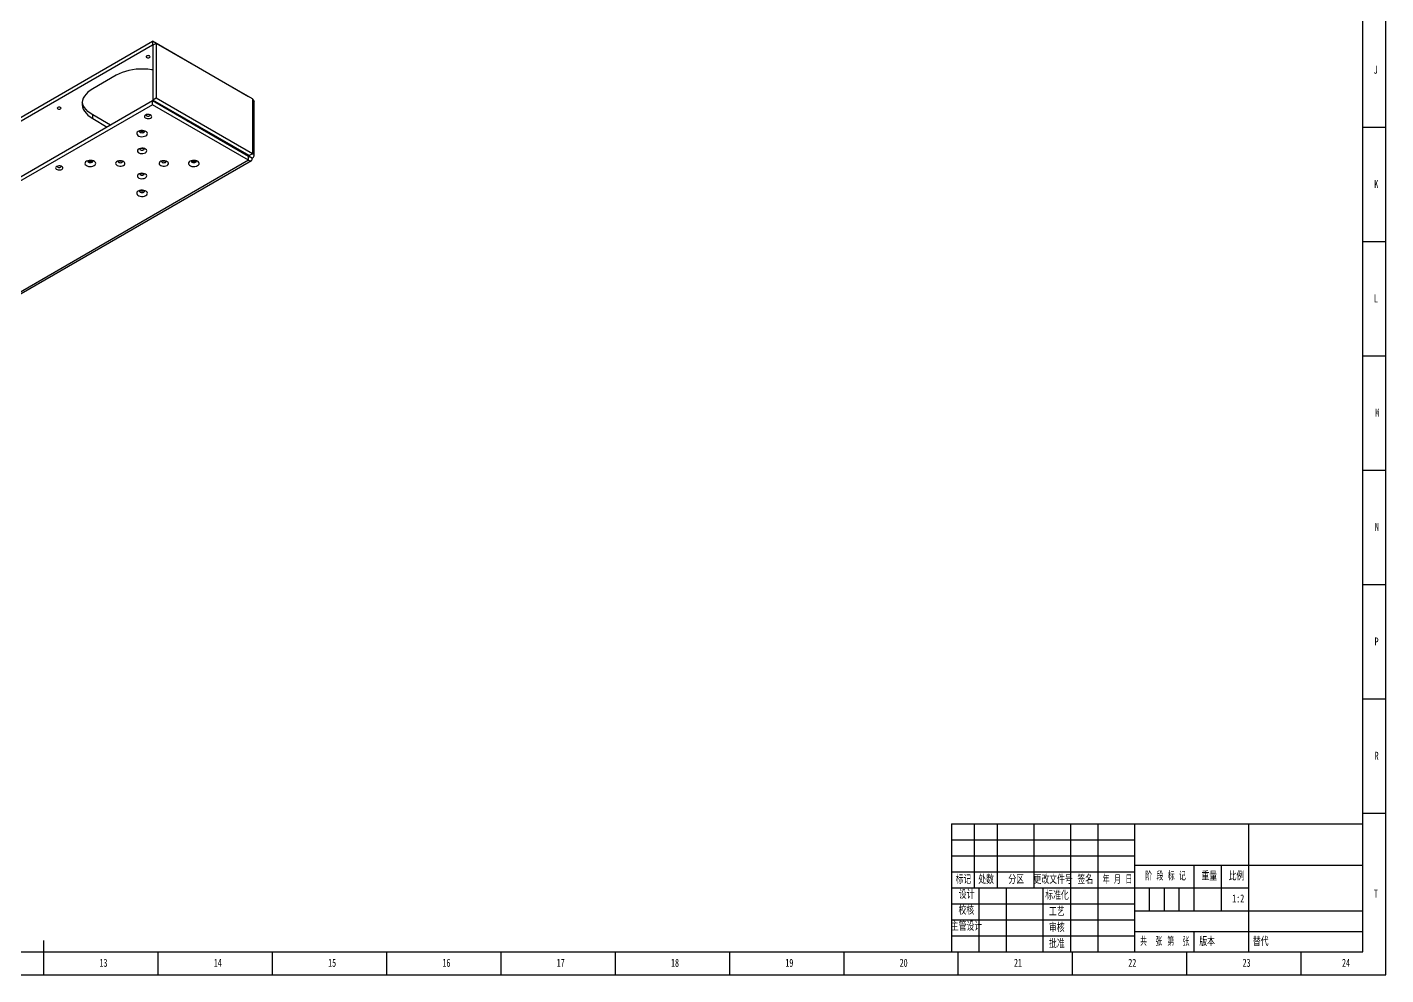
# Model space of a CAD drawing. Header units: millimetres. Extents: x 0 to 1189, y 0 to 841.
# Drawn here: x 595 to 1189, y 0 to 414 of the extents above; entities that cross this region are included whole.
import ezdxf

# ---------------------------------------------------------------- set-up
doc = ezdxf.new("R2010")
doc.units = ezdxf.units.MM
for name, color, linetype in [('10', 7, 'Continuous'), ('5', 7, 'Continuous'), ('9', 7, 'Continuous'), ('SLD-0', 7, 'Continuous')]:
    doc.layers.add(name, color=color, linetype=linetype)
doc.styles.add('SLDTEXTSTYLE0', font='TXT', dxfattribs={"width": 0.7, "bigfont": 'bigfont'})
doc.styles.add('SLDTEXTSTYLE1', font='TXT', dxfattribs={"width": 0.6, "bigfont": 'bigfont'})
doc.styles.add('SLDTEXTSTYLE2', font='TXT', dxfattribs={"width": 0.614286, "bigfont": 'bigfont'})
doc.styles.add('SLDTEXTSTYLE3', font='TXT', dxfattribs={"width": 0.62, "bigfont": 'bigfont'})
doc.styles.add('SLDTEXTSTYLE5', font='TXT', dxfattribs={"width": 0.7})

msp = doc.modelspace()

# ---------------------------------------------------------------- linework, layer by layer
at = {"color": 7, "linetype": 'Continuous', "lineweight": 25}
for p, q in [((437.841, 286.0346), (649.473, 408.2071)), ((437.841, 284.4015), (649.473, 406.5741)), ((649.473, 408.2071), (649.473, 406.5741)), ((691.5459, 383.919), (649.473, 408.2071)), ((649.7231, 406.4297), (649.473, 406.5741)), ((651.1373, 407.2461), (649.723, 406.4297)), ((649.723, 406.4297), (649.723, 382.5108)), ((651.1373, 407.2461), (651.1373, 383.3273)), ((693.2101, 382.958), (651.1373, 407.2461)), ((633.6364, 393.3497), (623.3833, 387.4307)), ((649.473, 382.0778), (437.841, 259.9053)), ((649.473, 380.4448), (437.841, 258.2722)), ((691.5459, 357.7897), (649.473, 382.0778)), ((649.473, 380.4448), (649.473, 382.0778)), ((691.5459, 356.1566), (649.473, 380.4448)), ((651.1373, 383.3273), (649.723, 382.5108)), ((691.7959, 358.2227), (649.723, 382.5108)), ((693.2101, 359.0391), (651.1373, 383.3273)), ((691.5459, 383.919), (691.5459, 383.9187)), ((693.2101, 382.958), (693.2101, 359.0391)), ((693.9423, 358.0186), (693.9423, 381.9374)), ((623.3833, 374.3682), (623.3833, 376.0013)), ((631.1652, 371.5089), (623.3833, 376.0013)), ((663.758, 374.4086), (663.2579, 374.12)), ((623.3833, 374.3682), (629.7507, 370.6924)), ((664.6724, 373.3034), (665.1724, 373.5921)), ((670.8293, 370.3265), (670.3292, 370.0378)), ((671.0364, 369.6296), (671.5364, 369.9182)), ((691.7959, 357.9341), (691.5458, 357.7897)), ((691.5459, 356.1566), (691.5459, 357.7897)), ((693.2101, 359.0391), (691.7959, 358.2227)), ((691.7959, 358.2227), (691.7959, 357.9341)), ((691.7959, 357.9341), (693.2101, 357.1177)), ((691.5459, 356.1566), (479.9139, 233.984)), ((481.1638, 233.8603), (692.7958, 356.0328))]:
    msp.add_line(p, q, dxfattribs=at)
at = {"color": 7, "linetype": 'Continuous', "lineweight": 25, "flags": 128}
for points in [[(648.2028, 401.0648), (648.387, 401.2239), (648.4517, 401.4117), (648.387, 401.5995), (648.2028, 401.7587), (647.927, 401.8651), (647.6017, 401.9024), (647.2764, 401.8651), (647.0007, 401.7587), (646.8164, 401.5995), (646.7517, 401.4117), (646.8164, 401.2239), (647.0007, 401.0648), (647.2764, 400.9584), (647.6017, 400.921), (647.927, 400.9584), (648.2028, 401.0648)], [(649.723, 395.6345), (649.0912, 395.7403), (647.453, 395.9413), (645.7874, 396.0424), (644.1127, 396.0424), (642.4471, 395.9413), (640.809, 395.7403), (639.2162, 395.4415), (637.6862, 395.0483), (636.2358, 394.5649), (634.8809, 393.9966), (633.6364, 393.3497)], [(623.3833, 387.4307), (622.2627, 386.7123), (621.2783, 385.9301), (620.4409, 385.0928), (619.7597, 384.2096), (619.2422, 383.2901), (618.894, 382.3444), (618.7189, 381.3829), (618.7189, 380.4161), (618.894, 379.4545), (619.2422, 378.5089), (619.7597, 377.5894), (620.4409, 376.7061), (621.2783, 375.8689), (622.2627, 375.0867), (623.3833, 374.3682)], [(623.3833, 376.0013), (622.2627, 376.7198), (621.2783, 377.5019), (620.4409, 378.3392), (619.7597, 379.2225), (619.2422, 380.1419), (618.894, 381.0876), (618.7597, 381.716)], [(609.3119, 378.6135), (609.4961, 378.7727), (609.5608, 378.9605), (609.4961, 379.1483), (609.3119, 379.3075), (609.0361, 379.4138), (608.7108, 379.4512), (608.3856, 379.4138), (608.1098, 379.3075), (607.9255, 379.1483), (607.8608, 378.9605), (607.9255, 378.7727), (608.1098, 378.6135), (608.3856, 378.5072), (608.7108, 378.4698), (609.0361, 378.5072), (609.3119, 378.6135)], [(648.7154, 374.6395), (649.0292, 374.8982), (649.1707, 375.2032), (649.1231, 375.5177), (648.8919, 375.8039), (648.5051, 376.0272), (648.0094, 376.1607), (647.4644, 376.1882), (646.9361, 376.1065), (646.488, 375.9253), (646.1743, 375.6667), (646.0327, 375.3617), (646.0804, 375.0471), (646.3116, 374.7609), (646.6983, 374.5376), (647.1941, 374.4042), (647.739, 374.3767), (648.2673, 374.4584), (648.7154, 374.6395)], [(646.8247, 376.0733), (646.8164, 376.0622), (646.7517, 375.8744), (646.8164, 375.6866), (647.0007, 375.5274), (647.2764, 375.4211), (647.6017, 375.3837), (647.927, 375.4211), (648.2028, 375.5274)], [(648.2028, 375.5274), (648.387, 375.6866), (648.4517, 375.8744), (648.387, 376.0622), (648.3788, 376.0733)], [(646.6118, 366.8734), (647.0126, 367.1825), (647.2464, 367.5443), (647.2941, 367.9295), (647.1519, 368.3068), (646.8313, 368.6457), (646.3584, 368.9187), (645.7713, 369.1038), (645.1177, 369.1859), (644.4505, 369.1583), (643.8238, 369.0234), (643.2884, 368.792), (642.8875, 368.4829), (642.6538, 368.1211), (642.6061, 367.7359), (642.7482, 367.3586), (643.0688, 367.0197), (643.5418, 366.7467), (644.1288, 366.5616), (644.7824, 366.4795), (645.4496, 366.5071), (646.0763, 366.642), (646.6118, 366.8734)], [(643.8849, 369.042), (643.8251, 368.833), (643.9107, 368.5844), (644.1546, 368.3737), (644.5196, 368.2329), (644.9501, 368.1835), (645.3806, 368.2329), (645.7456, 368.3737)], [(645.7456, 368.3737), (645.9894, 368.5844), (646.0751, 368.833), (646.0152, 369.042)], [(646.3996, 359.4176), (646.7625, 359.7014), (646.9643, 360.0344), (646.9872, 360.3869), (646.829, 360.7276), (646.5039, 361.0263), (646.0407, 361.2564), (645.4806, 361.3975), (644.8734, 361.437), (644.273, 361.3714), (643.7327, 361.2066), (643.3006, 360.9572), (643.0151, 360.6453), (642.9015, 360.2987), (642.9699, 359.9481), (643.2143, 359.6248), (643.6129, 359.3574), (644.1303, 359.1697), (644.7205, 359.0784), (645.3312, 359.0916), (645.908, 359.2081), (646.3996, 359.4176)], [(644.0254, 361.3106), (643.9751, 361.1322), (644.0493, 360.9168), (644.2606, 360.7342), (644.577, 360.6122), (644.9501, 360.5693), (645.3232, 360.6122), (645.6395, 360.7342)], [(645.6395, 360.7342), (645.8509, 360.9168), (645.9251, 361.1322), (645.8748, 361.3106)], [(609.8245, 352.1883), (610.1383, 352.4469), (610.2799, 352.752), (610.2322, 353.0665), (610.001, 353.3527), (609.6142, 353.576), (609.1185, 353.7094), (608.5736, 353.737), (608.0452, 353.6552), (607.5972, 353.4741), (607.2834, 353.2155), (607.1418, 352.9104), (607.1895, 352.5959), (607.4207, 352.3097), (607.8075, 352.0864), (608.3032, 351.953), (608.8481, 351.9254), (609.3765, 352.0072), (609.8245, 352.1883)], [(607.9338, 353.6221), (607.9255, 353.611), (607.8608, 353.4232), (607.9255, 353.2354), (608.1098, 353.0762), (608.3856, 352.9698), (608.7108, 352.9325), (609.0361, 352.9698), (609.3119, 353.0762)], [(609.3119, 353.0762), (609.4961, 353.2354), (609.5608, 353.4232), (609.4961, 353.611), (609.4879, 353.6221)], [(623.9844, 353.8109), (624.3852, 354.12), (624.6189, 354.4818), (624.6667, 354.8669), (624.5245, 355.2443), (624.2039, 355.5832), (623.731, 355.8562), (623.1439, 356.0413), (622.4903, 356.1233), (621.8231, 356.0958), (621.1964, 355.9608), (620.661, 355.7294), (620.2601, 355.4203), (620.0264, 355.0585), (619.9786, 354.6734), (620.1208, 354.2961), (620.4414, 353.9572), (620.9144, 353.6841), (621.5014, 353.4991), (622.155, 353.417), (622.8222, 353.4445), (623.4489, 353.5795), (623.9844, 353.8109)], [(621.2575, 355.9794), (621.1977, 355.7704), (621.2833, 355.5219), (621.5272, 355.3112), (621.8921, 355.1704), (622.3227, 355.121), (622.7532, 355.1704), (623.1181, 355.3112)], [(623.1181, 355.3112), (623.362, 355.5219), (623.4477, 355.7704), (623.3878, 355.9794)], [(636.8996, 353.9333), (637.2625, 354.2172), (637.4643, 354.5502), (637.4872, 354.9027), (637.329, 355.2434), (637.0039, 355.5421), (636.5407, 355.7722), (635.9806, 355.9133), (635.3734, 355.9528), (634.773, 355.8872), (634.2327, 355.7224), (633.8006, 355.4729), (633.5151, 355.161), (633.4015, 354.8144), (633.4699, 354.4639), (633.7143, 354.1405), (634.1129, 353.8732), (634.6303, 353.6855), (635.2205, 353.5942), (635.8312, 353.6074), (636.408, 353.7239), (636.8996, 353.9333)], [(634.5254, 355.8264), (634.4751, 355.6479), (634.5493, 355.4326), (634.7606, 355.2499), (635.077, 355.1279), (635.4501, 355.0851), (635.8232, 355.1279), (636.1395, 355.2499)], [(636.1395, 355.2499), (636.3509, 355.4326), (636.4251, 355.6479), (636.3748, 355.8264)], [(655.8996, 353.9333), (656.2625, 354.2172), (656.4643, 354.5502), (656.4872, 354.9027), (656.329, 355.2434), (656.0039, 355.5421), (655.5407, 355.7722), (654.9806, 355.9133), (654.3734, 355.9528), (653.773, 355.8872), (653.2327, 355.7224), (652.8006, 355.4729), (652.5151, 355.161), (652.4015, 354.8144), (652.4699, 354.4639), (652.7143, 354.1405), (653.1129, 353.8732), (653.6303, 353.6855), (654.2205, 353.5942), (654.8312, 353.6074), (655.408, 353.7239), (655.8996, 353.9333)], [(653.5254, 355.8264), (653.4751, 355.6479), (653.5493, 355.4326), (653.7606, 355.2499), (654.077, 355.1279), (654.4501, 355.0851), (654.8232, 355.1279), (655.1395, 355.2499)], [(655.1395, 355.2499), (655.3509, 355.4326), (655.4251, 355.6479), (655.3748, 355.8264)], [(669.2392, 353.8109), (669.64, 354.12), (669.8738, 354.4818), (669.9215, 354.8669), (669.7793, 355.2443), (669.4588, 355.5832), (668.9858, 355.8562), (668.3987, 356.0413), (667.7451, 356.1233), (667.078, 356.0958), (666.4513, 355.9608), (665.9158, 355.7294), (665.5149, 355.4203), (665.2812, 355.0585), (665.2335, 354.6734), (665.3757, 354.2961), (665.6962, 353.9572), (666.1692, 353.6841), (666.7562, 353.4991), (667.4098, 353.417), (668.077, 353.4445), (668.7037, 353.5795), (669.2392, 353.8109)], [(666.5123, 355.9794), (666.4525, 355.7704), (666.5381, 355.5219), (666.782, 355.3112), (667.147, 355.1704), (667.5775, 355.121), (668.008, 355.1704), (668.373, 355.3112)], [(668.373, 355.3112), (668.6169, 355.5219), (668.7025, 355.7704), (668.6426, 355.9794)], [(646.3996, 348.4491), (646.7625, 348.7329), (646.9643, 349.0659), (646.9872, 349.4184), (646.829, 349.7592), (646.5039, 350.0579), (646.0407, 350.288), (645.4806, 350.429), (644.8734, 350.4685), (644.273, 350.403), (643.7327, 350.2381), (643.3006, 349.9887), (643.0151, 349.6768), (642.9015, 349.3302), (642.9699, 348.9796), (643.2143, 348.6563), (643.6129, 348.3889), (644.1303, 348.2012), (644.7205, 348.1099), (645.3312, 348.1231), (645.908, 348.2396), (646.3996, 348.4491)], [(644.0254, 350.3421), (643.9751, 350.1637), (644.0493, 349.9483), (644.2606, 349.7657), (644.577, 349.6437), (644.9501, 349.6009), (645.3232, 349.6437), (645.6395, 349.7657)], [(645.6395, 349.7657), (645.8509, 349.9483), (645.9251, 350.1637), (645.8748, 350.3421)], [(646.6118, 340.7484), (647.0126, 341.0575), (647.2464, 341.4193), (647.2941, 341.8044), (647.1519, 342.1817), (646.8313, 342.5206), (646.3584, 342.7937), (645.7713, 342.9787), (645.1177, 343.0608), (644.4505, 343.0333), (643.8238, 342.8983), (643.2884, 342.6669), (642.8875, 342.3578), (642.6538, 341.996), (642.6061, 341.6109), (642.7482, 341.2335), (643.0688, 340.8946), (643.5418, 340.6216), (644.1288, 340.4365), (644.7824, 340.3545), (645.4496, 340.382), (646.0763, 340.517), (646.6118, 340.7484)], [(643.8849, 342.9169), (643.8251, 342.7079), (643.9107, 342.4594), (644.1546, 342.2487), (644.5196, 342.1079), (644.9501, 342.0585), (645.3806, 342.1079), (645.7456, 342.2487)], [(645.7456, 342.2487), (645.9894, 342.4594), (646.0751, 342.7079), (646.0152, 342.9169)]]:
    msp.add_lwpolyline(points, dxfattribs=at)
at = {"color": 7, "linetype": 'Continuous', "lineweight": 25}
for centre, radius, start, end in [((644.9501, 370.3709), 1.5762, 234.7564176, 305.2435824), ((644.9501, 362.9068), 1.5836, 251.7650051, 288.2349949), ((622.3227, 357.3084), 1.5762, 234.7564176, 305.2435824), ((635.4501, 357.4226), 1.5836, 251.7650051, 288.2349949), ((654.4501, 357.4226), 1.5836, 251.7650051, 288.2349949), ((667.5775, 357.3084), 1.5762, 234.7564176, 305.2435824), ((644.9501, 351.9384), 1.5836, 251.7650051, 288.2349949), ((644.9501, 344.2458), 1.5762, 234.7564176, 305.2435824)]:
    msp.add_arc(centre, radius, start, end, dxfattribs=at)
for points, knots in [([(693.2101, 382.958), (693.4415, 382.8144), (693.6268, 382.6443), (693.8773, 382.2753), (693.9423, 382.0765), (693.9423, 381.8777)], [0, 0, 0, 0, 0.5, 0.5, 1, 1, 1, 1]), ([(691.5459, 357.7897), (691.6212, 357.7263), (691.6959, 357.7072), (691.7923, 357.7629), (691.8132, 357.8372), (691.7959, 357.9341)], [0, 0, 0, 0, 0.5, 0.5, 1, 1, 1, 1]), ([(691.5459, 356.1566), (691.7687, 356.018), (691.9913, 355.9327), (692.4017, 355.8804), (692.5891, 355.9135), (692.8991, 356.0925), (693.0215, 356.2383), (693.1814, 356.6199), (693.2187, 356.8554), (693.2101, 357.1177)], [0, 0, 0, 0, 0.25, 0.25, 0.5, 0.5, 0.75, 0.75, 1, 1, 1, 1]), ([(691.7959, 357.9341), (691.8885, 357.9676), (691.9423, 358.0228), (691.9423, 358.134), (691.8885, 358.1892), (691.7959, 358.2227)], [0, 0, 0, 0, 0.5, 0.5, 1, 1, 1, 1]), ([(693.2101, 357.1177), (693.4415, 357.2413), (693.6268, 357.3914), (693.8773, 357.7206), (693.9423, 357.8994), (693.9423, 358.2573), (693.8773, 358.4362), (693.6268, 358.7654), (693.4415, 358.9155), (693.2101, 359.0391)], [0, 0, 0, 0, 0.25, 0.25, 0.5, 0.5, 0.75, 0.75, 1, 1, 1, 1])]:
    msp.add_open_spline(points, degree=3, knots=knots, dxfattribs=at)
at = {"layer": '5', "color": 7}
for p, q in [((1189, 0), (1189, 841)), ((999, 59), (1079, 59)), ((999, 52), (1079, 52)), ((1085.5, 38), (1085.5, 28)), ((1092, 38), (1092, 28)), ((1098.5, 38), (1098.5, 28)), ((0, 0), (1189, 0))]:
    msp.add_line(p, q, dxfattribs=at)
at = {"layer": '5', "color": 7, "lineweight": 25}
for p, q in [((1179, 10), (1179, 831.0501)), ((999, 66), (1179, 66)), ((999, 66), (999, 10)), ((1009, 66), (1009, 38)), ((1019, 66), (1019, 38)), ((1035, 66), (1035, 38)), ((1051, 66), (1051, 10)), ((1063, 66), (1063, 10)), ((1079, 66), (1079, 10)), ((1129, 66), (1129, 38)), ((1079, 48), (1179, 48)), ((1105, 48), (1105, 28)), ((1117, 48), (1117, 28)), ((999, 45), (1079, 45)), ((999, 38), (1129, 38)), ((1011, 38), (1011, 10)), ((1023, 38), (1023, 10)), ((1039, 38), (1039, 10)), ((1129, 38), (1129, 10)), ((999, 31), (1079, 31)), ((999, 24), (1079, 24)), ((1079, 28), (1179, 28)), ((1079.0061, 18.9824), (1179, 18.9824)), ((999, 17), (1079, 17)), ((0, 10), (1179, 10))]:
    msp.add_line(p, q, dxfattribs=at)
at = {"layer": '5'}
for p, q in [((1189, 370.5), (1179, 370.5)), ((1189, 320.5), (1179, 320.5)), ((1189, 270.5), (1179, 270.5)), ((1189, 220.5), (1179, 220.5)), ((1189, 170.5), (1179, 170.5)), ((1189, 120.5), (1179, 120.5)), ((1189, 70.5), (1179, 70.5)), ((652, 0), (652, 10)), ((702, 0), (702, 10)), ((752, 0), (752, 10)), ((802, 0), (802, 10)), ((852, 0), (852, 10)), ((902, 0), (902, 10)), ((952, 0), (952, 10)), ((1002, 0), (1002, 10)), ((1052, 0), (1052, 10)), ((1102, 0), (1102, 10)), ((1152, 0), (1152, 10))]:
    msp.add_line(p, q, dxfattribs=at)
at = {"layer": '5', "lineweight": 25}
for p, q in [((1105, 18.9824), (1105, 10)), ((602, 0), (602, 15))]:
    msp.add_line(p, q, dxfattribs=at)

# ---------------------------------------------------------------- texts
at = {"layer": '10', "char_height": 3.5, "attachment_point": 2}
for s, insert, style in [('J', (1184.5153, 397.5022), 'SLDTEXTSTYLE5'), ('K', (1184.8203, 347.5022), 'SLDTEXTSTYLE5'), ('L', (1184.6806, 297.5022), 'SLDTEXTSTYLE5'), ('M', (1185.2068, 247.5022), 'SLDTEXTSTYLE5'), ('N', (1185.1035, 197.5022), 'SLDTEXTSTYLE5'), ('P', (1184.9443, 147.5022), 'SLDTEXTSTYLE5'), ('R', (1184.9844, 97.5022), 'SLDTEXTSTYLE5'), ('T', (1184.6563, 37.2522), 'SLDTEXTSTYLE5'), ('校核', (1005.4941, 29.8568), 'SLDTEXTSTYLE0'), ('主管设计', (1005.5621, 22.8297), 'SLDTEXTSTYLE0'), ('13', (628.0889, 7.0022), 'SLDTEXTSTYLE5'), ('14', (678.0889, 7.0022), 'SLDTEXTSTYLE5'), ('15', (728.0889, 7.0022), 'SLDTEXTSTYLE5'), ('16', (778.0913, 7.0022), 'SLDTEXTSTYLE5'), ('17', (828.0913, 7.0022), 'SLDTEXTSTYLE5'), ('18', (878.0913, 7.0022), 'SLDTEXTSTYLE5'), ('19', (928.0913, 7.0022), 'SLDTEXTSTYLE5'), ('20', (978.0889, 7.0022), 'SLDTEXTSTYLE5'), ('21', (1028.0889, 7.0022), 'SLDTEXTSTYLE5'), ('22', (1078.0889, 7.0022), 'SLDTEXTSTYLE5'), ('23', (1128.0889, 7.0022), 'SLDTEXTSTYLE5'), ('24', (1171.5889, 7.0022), 'SLDTEXTSTYLE5')]:
    msp.add_mtext(s, dxfattribs=dict(at, insert=insert, style=style))
at = {"layer": '10', "color": 7, "insert": (1110.8444, 16.1881), "char_height": 3.5, "attachment_point": 2, "style": 'SLDTEXTSTYLE0'}
msp.add_mtext('版本', dxfattribs=at)
at = {"layer": '9', "color": 7, "char_height": 3.5, "attachment_point": 2}
for s, insert, style in [('标记', (1004.2451, 43.3062), 'SLDTEXTSTYLE0'), ('处数', (1014.1711, 43.3062), 'SLDTEXTSTYLE0'), ('分区', (1027.308, 43.3062), 'SLDTEXTSTYLE0'), ('更改文件号', (1043.4824, 43.3062), 'SLDTEXTSTYLE0'), ('签名', (1057.5369, 43.3062), 'SLDTEXTSTYLE0'), ('年 月 日', (1071.6102, 43.3062), 'SLDTEXTSTYLE3'), ('阶 段 标 记', (1092.6508, 44.8103), 'SLDTEXTSTYLE2'), ('重量', (1111.794, 44.8103), 'SLDTEXTSTYLE0'), ('比例', (1123.679, 44.8103), 'SLDTEXTSTYLE0'), ('设计', (1005.6448, 36.7667), 'SLDTEXTSTYLE0'), ('标准化', (1045.1847, 36.3584), 'SLDTEXTSTYLE0'), ('工艺', (1045.0753, 29.2301), 'SLDTEXTSTYLE0'), ('审核', (1045.0753, 22.2493), 'SLDTEXTSTYLE0'), ('批准', (1045.0753, 15.2155), 'SLDTEXTSTYLE0'), ('共  张', (1086.3826, 16.1881), 'SLDTEXTSTYLE1'), ('第  张', (1098.2739, 16.1881), 'SLDTEXTSTYLE1')]:
    msp.add_mtext(s, dxfattribs=dict(at, insert=insert, style=style))
at = {"layer": 'SLD-0', "char_height": 3.5}
for s, insert, attachment_point, style in [('1:2', (1124.4373, 35.1578), 2, 'SLDTEXTSTYLE5'), ('替代', (1130.8513, 16.1881), 1, 'SLDTEXTSTYLE0')]:
    msp.add_mtext(s, dxfattribs=dict(at, insert=insert, attachment_point=attachment_point, style=style))

doc.saveas('drawing.dxf')
